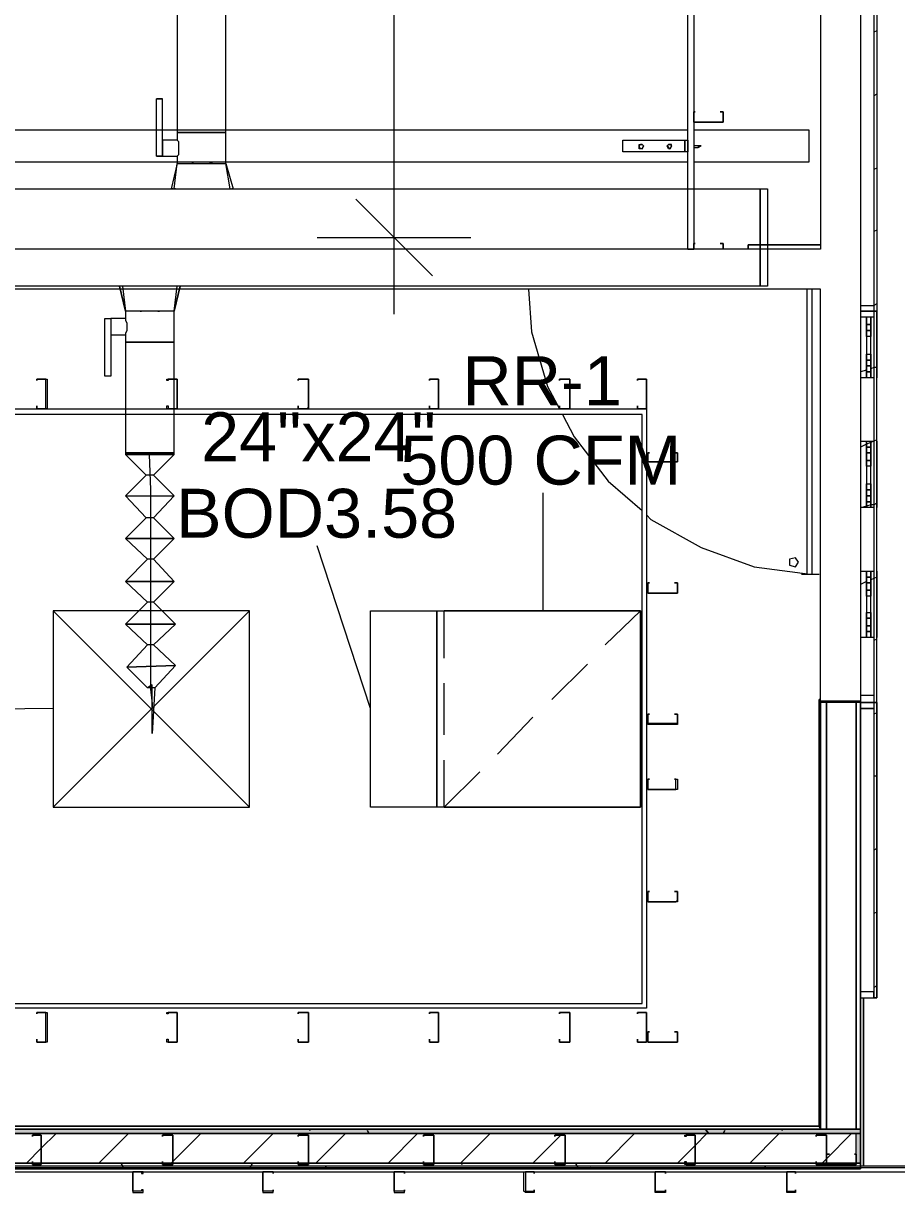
# Model space of a CAD drawing. Header units: metres. Extents: x -2 to 237, y -8 to 52.
# Drawn here: x 30.728 to 33.438, y 34.331 to 37.959 of the extents above; entities that cross this region are included whole.
import ezdxf

# ---------------------------------------------------------------- set-up
doc = ezdxf.new("R2010")
doc.units = ezdxf.units.M
doc.layers.add('HVAC - Ductos', color=5, linetype='Continuous', lineweight=0)
doc.layers.add('PDF2_Text', color=7, linetype='Continuous', lineweight=0)
doc.layers.add('PDF2_Geometry', color=7, linetype='Continuous', lineweight=0, true_color=0xaaaaaa)
doc.layers.add('PDF2_Solid Fills', color=7, linetype='Continuous', lineweight=0, true_color=0xffffff)
doc.styles.add('PDF Helvetica', font='')
doc.styles.get('PDF Helvetica').set_extended_font_data('Helvetica')

msp = doc.modelspace()

# ---------------------------------------------------------------- hatches: boundary and pattern name
at = {"layer": 'PDF2_Solid Fills', "lineweight": 0, "transparency": 33554559}
msp.add_hatch(color=256, dxfattribs=at).paths.add_polyline_path([(33.3124, 34.5139), (33.3124, 34.4222), (33.3261, 34.4222), (33.3261, 34.5276), (29.5325, 34.5276), (29.5325, 34.4222), (29.5463, 34.4222), (29.5463, 34.5139)])

# ---------------------------------------------------------------- linework, layer by layer
at = {"layer": 'HVAC - Ductos', "lineweight": 0}
for points in [[(31.8783, 37.0567), (31.8783, 41.7896)], [(31.2003, 37.4461), (31.1957, 37.4461), (31.2049, 37.524), (31.2094, 37.524), (31.214, 37.524), (31.2277, 37.524), (31.2415, 37.524), (31.2598, 37.524), (31.2827, 37.524), (31.3011, 37.524), (31.3194, 37.524), (31.3377, 37.524), (31.3469, 37.524), (31.3514, 37.524), (31.356, 37.524), (31.356, 37.6202), (31.3469, 37.6202), (31.3377, 37.6202), (31.3194, 37.6202), (31.3011, 37.6202), (31.2827, 37.6202), (31.2598, 37.6202), (31.2415, 37.6202), (31.2277, 37.6202), (31.214, 37.6202), (31.2094, 37.6202), (31.2049, 37.6202), (31.2049, 37.5973), (31.159, 37.5973), (31.159, 37.5928), (31.159, 37.5882), (31.159, 37.5836), (31.159, 37.579), (31.159, 37.5744), (31.159, 37.5652), (31.159, 37.5607), (31.159, 37.5561), (31.159, 37.5515), (31.159, 37.547), (31.159, 37.7256), (31.1407, 37.7256)], [(31.1407, 37.547), (31.1407, 37.7256), (31.159, 37.7256)], [(31.2049, 37.5973), (31.2094, 37.5928), (31.2094, 37.5836), (31.2094, 37.579), (31.2094, 37.5698), (31.2094, 37.5607), (31.2094, 37.5515), (31.2049, 37.547)], [(31.3377, 37.6202), (31.3194, 37.6202), (31.3011, 37.6202), (31.2827, 37.6202), (31.2598, 37.6202), (31.2415, 37.6202), (31.2277, 37.6202)], [(31.159, 37.547), (31.1407, 37.547), (31.159, 37.547), (31.2049, 37.547), (31.2049, 37.524), (31.1865, 37.4461), (31.1911, 37.4461), (31.1865, 37.4461)], [(31.2094, 37.524), (31.2094, 37.524)], [(31.2094, 37.524), (31.2094, 37.524)], [(31.3697, 37.4461), (31.356, 37.524), (31.3789, 37.4461), (31.3743, 37.4461), (31.3789, 37.4461)], [(31.2689, 37.4461), (31.2919, 37.4461)], [(31.3651, 37.4461), (31.3651, 37.4461)], [(31.7592, 37.4141), (31.8783, 37.2949), (31.9975, 37.1758)], [(31.64, 37.2949), (31.8783, 37.2949), (32.1166, 37.2949)], [(31.0445, 37.1437), (31.0353, 37.1437), (31.0307, 37.1437), (31.0262, 37.1437)], [(31.0262, 37.1437), (31.0445, 37.0658), (31.0262, 37.1437)], [(31.0262, 37.1437), (31.0262, 37.1437)], [(31.0353, 37.1437), (31.0445, 37.0658)], [(31.0674, 37.1437), (31.0491, 37.1437)], [(31.214, 37.1437), (31.1957, 37.0658), (31.214, 37.1437), (31.2094, 37.1437), (31.2049, 37.1437), (31.1911, 37.1437), (31.1727, 37.1437), (31.1682, 37.1437), (31.1636, 37.1437), (31.1545, 37.1437), (31.1407, 37.1437), (31.1361, 37.1437), (31.1315, 37.1437), (31.1086, 37.1437), (31.104, 37.1437), (31.0994, 37.1437), (31.0857, 37.1437), (31.0765, 37.1437)], [(31.1957, 37.0658), (31.2049, 37.1437)], [(31.214, 37.1437), (31.214, 37.1437)], [(31.0491, 37.0658), (31.0491, 37.0658)], [(31.0674, 37.0658), (31.0674, 37.0658)], [(31.0902, 37.0658), (31.0948, 37.0658), (31.0902, 37.0658), (31.0857, 37.0658)], [(31.1224, 37.0658), (31.1178, 37.0658)], [(31.1545, 37.0658), (31.1499, 37.0658), (31.1453, 37.0658), (31.1499, 37.0658)], [(31.1727, 37.0658), (31.1727, 37.0658)], [(31.1865, 37.0658), (31.1773, 37.0658)], [(31.0445, 37.043), (31.0445, 37.0384), (31.0491, 37.0292), (31.0491, 37.0246), (31.0491, 37.0154), (31.0491, 37.0063), (31.0445, 36.9971), (31.0445, 36.9926)], [(31.1086, 36.5573), (31.0445, 36.6214), (31.1957, 36.6214), (31.1957, 36.626), (31.1957, 36.9696), (31.1865, 36.9696), (31.1727, 36.9696), (31.159, 36.9696), (31.1407, 36.9696), (31.1178, 36.9696), (31.0994, 36.9696), (31.0811, 36.9696), (31.0674, 36.9696), (31.0536, 36.9696), (31.0445, 36.9696), (31.0445, 36.626), (31.0491, 36.626), (31.0674, 36.626), (31.0902, 36.626), (31.1178, 36.626), (31.1499, 36.626), (31.1727, 36.626), (31.1911, 36.626), (31.1957, 36.626), (31.1911, 36.626), (31.1727, 36.626), (31.1499, 36.626), (31.1178, 36.626), (31.0902, 36.626), (31.0674, 36.626), (31.0491, 36.626), (31.0445, 36.626), (31.0445, 36.6214), (31.1957, 36.6214), (31.1315, 36.5573), (31.1086, 36.5573), (31.0445, 36.4931), (31.1957, 36.4931), (31.1315, 36.5573)], [(31.1178, 36.6214), (31.1224, 36.5115), (31.1224, 36.3924), (31.1224, 36.2732), (31.1224, 36.1587), (31.1224, 36.0533), (31.1224, 35.9662), (31.1224, 35.893), (31.1269, 35.8471), (31.1269, 35.8334)], [(31.1315, 36.4244), (31.1957, 36.3603), (31.0445, 36.3603), (31.1086, 36.4244), (31.0445, 36.4931), (31.1957, 36.4931), (31.1315, 36.4244), (31.1086, 36.4244)], [(32.3411, 36.1358), (32.3411, 36.5023)], [(31.1315, 36.2962), (31.1957, 36.2274), (31.0445, 36.2274), (31.1132, 36.2962), (31.0445, 36.3603), (31.1957, 36.3603), (31.1315, 36.2962), (31.1132, 36.2962)], [(31.8051, 35.8334), (31.64, 36.3374)], [(31.1315, 36.1633), (31.2003, 36.0945), (31.0445, 36.0945), (31.1132, 36.1633), (31.0445, 36.2274), (31.1957, 36.2274), (31.1315, 36.1633), (31.1132, 36.1633)], [(31.4294, 35.5264), (30.8199, 36.1358)], [(30.8199, 35.5264), (31.4294, 36.1358)], [(32.0341, 35.9892), (32.0341, 36.1358)], [(32.0341, 35.5264), (32.6435, 35.5264), (32.6435, 36.1358), (32.0341, 36.1358)], [(32.5335, 36.0304), (32.6435, 36.1358)], [(31.1315, 36.0304), (31.2003, 35.9662), (31.0491, 35.9617), (31.1132, 36.0304), (31.0445, 36.0945), (31.2003, 36.0945), (31.1315, 36.0304), (31.1132, 36.0304)], [(31.1361, 35.8975), (31.1269, 35.7555), (31.1269, 35.9067), (31.1132, 35.8975), (31.0491, 35.9617), (31.2003, 35.9662), (31.1361, 35.8975), (31.1132, 35.8975)], [(32.3686, 35.8609), (32.4785, 35.9708)], [(32.0341, 35.7509), (32.0341, 35.9113)], [(30.8199, 35.8334), (30.4672, 35.8288)], [(32.199, 35.6913), (32.309, 35.8059)], [(32.1441, 35.6364), (32.0341, 35.5264), (32.0341, 35.673)]]:
    msp.add_lwpolyline(points, dxfattribs=at)
for points in [[(31.356, 40.1494), (31.3469, 40.1494), (31.3377, 40.1494), (31.3194, 40.1494), (31.3011, 40.1494), (31.2827, 40.1494), (31.2598, 40.1494), (31.2415, 40.1494), (31.2277, 40.1494), (31.214, 40.1494), (31.2094, 40.1494), (31.2049, 40.1494), (31.2049, 37.6202), (31.2094, 37.6202), (31.214, 37.6202), (31.2277, 37.6202), (31.2415, 37.6202), (31.2598, 37.6202), (31.2827, 37.6202), (31.3011, 37.6202), (31.3194, 37.6202), (31.3377, 37.6202), (31.3469, 37.6202), (31.356, 37.6202)], [(31.2553, 37.524), (31.2507, 37.524)], [(31.3148, 37.524), (31.3102, 37.524), (31.3056, 37.524), (31.3102, 37.524)], [(33.0146, 37.1437), (29.3905, 37.1437), (29.3905, 37.4461), (33.0146, 37.4461)], [(33.0146, 37.1437), (33.0146, 37.4461), (33.0375, 37.4461), (33.0375, 37.1437)], [(31.0445, 36.9926), (31.0445, 36.9696), (31.0536, 36.9696), (31.0674, 36.9696), (31.0811, 36.9696), (31.0994, 36.9696), (31.1178, 36.9696), (31.1407, 36.9696), (31.159, 36.9696), (31.1727, 36.9696), (31.1865, 36.9696), (31.1957, 36.9696), (31.1957, 37.0658), (31.1911, 37.0658), (31.1865, 37.0658), (31.1727, 37.0658), (31.159, 37.0658), (31.1407, 37.0658), (31.1178, 37.0658), (31.0994, 37.0658), (31.0811, 37.0658), (31.0674, 37.0658), (31.0536, 37.0658), (31.0491, 37.0658), (31.0445, 37.0658), (31.0445, 37.043), (30.9986, 37.043), (30.9986, 37.0384), (30.9986, 37.0292), (30.9986, 37.0246), (30.9986, 37.02), (30.9986, 37.0109), (30.9986, 37.0063), (30.9986, 37.0017), (30.9986, 36.9971), (30.9986, 36.9926)], [(30.9986, 36.8643), (30.9803, 36.8643), (30.9803, 37.043), (30.9986, 37.043)], [(31.1957, 36.626), (31.1865, 36.626), (31.1727, 36.626), (31.159, 36.626), (31.1407, 36.626), (31.1178, 36.626), (31.0994, 36.626), (31.0811, 36.626), (31.0674, 36.626), (31.0536, 36.626), (31.0445, 36.626), (31.0536, 36.626), (31.0674, 36.626), (31.0811, 36.626), (31.0994, 36.626), (31.1178, 36.626), (31.1407, 36.626), (31.159, 36.626), (31.1727, 36.626), (31.1865, 36.626)], [(31.0445, 36.6214), (31.0491, 36.6214), (31.0674, 36.6214), (31.0902, 36.6214), (31.1178, 36.6214), (31.1499, 36.6214), (31.1727, 36.6214), (31.1911, 36.6214), (31.1957, 36.6214), (31.1911, 36.6214), (31.1727, 36.6214), (31.1499, 36.6214), (31.1178, 36.6214), (31.0902, 36.6214), (31.0674, 36.6214), (31.0491, 36.6214)], [(31.4294, 36.1358), (30.8199, 36.1358), (30.8199, 35.5264), (31.4294, 35.5264)], [(32.0112, 35.5264), (31.8051, 35.5264), (31.8051, 36.1358), (32.0112, 36.1358)], [(32.6435, 36.1358), (32.6435, 35.5264), (32.0112, 35.5264), (32.0112, 36.1358)]]:
    msp.add_lwpolyline(points, close=True, dxfattribs=at)
at = {"layer": 'PDF2_Geometry', "lineweight": 0}
for points in [[(33.3674, 43.3932), (33.3765, 43.3932), (33.3765, 42.1745), (33.3765, 40.8962), (33.3674, 40.8962), (33.3674, 39.6179), (33.3765, 39.6179), (33.3765, 38.3441), (33.3674, 38.3441), (33.3674, 37.0658), (33.3765, 37.0658)], [(33.3262, 42.1745), (33.3262, 35.8517), (33.2024, 35.8517), (33.2024, 37.1346), (29.6562, 37.1346), (29.6562, 35.8517), (29.5325, 35.8517), (29.5325, 42.1745)], [(33.2024, 42.1745), (33.2024, 37.2583), (29.6562, 37.2583), (29.6562, 42.1745)], [(32.7901, 37.2583), (32.7901, 42.1745)], [(32.8084, 42.1745), (32.8084, 37.2583)], [(33.3262, 39.5996), (33.3674, 39.5996), (33.3674, 39.6179), (33.3674, 38.3441), (33.3765, 38.3441), (33.3765, 37.0658), (33.3674, 37.0658), (33.3674, 37.0475), (33.3262, 37.0475)], [(33.3765, 37.9364), (33.3674, 37.9318)], [(33.3765, 37.7393), (33.3674, 37.7348)], [(32.813, 37.6844), (32.8084, 37.6844)], [(32.8084, 37.6844), (32.813, 37.6844)], [(32.813, 37.6844), (32.813, 37.6844)], [(32.813, 37.6844), (32.813, 37.6844)], [(32.8909, 37.6844), (32.8909, 37.6844)], [(32.8909, 37.6844), (32.8909, 37.6844)], [(32.9001, 37.6523), (32.9001, 37.6523)], [(32.9001, 37.6523), (32.9001, 37.6523)], [(32.9001, 37.6523), (32.9001, 37.6523)], [(32.9001, 37.6523), (32.9001, 37.6523)], [(30.0961, 37.6294), (32.7901, 37.6294)], [(32.8084, 37.6294), (33.1658, 37.6294), (33.1658, 37.5286), (32.8084, 37.5286)], [(32.7809, 37.5836), (32.7809, 37.5836)], [(32.7809, 37.5698), (32.7809, 37.5744)], [(32.8084, 37.5744), (32.8222, 37.5744), (32.8313, 37.579), (32.8222, 37.579), (32.8084, 37.579)], [(32.8222, 37.579), (32.8222, 37.5744)], [(32.7901, 37.5286), (30.0961, 37.5286)], [(33.3765, 37.5103), (33.3674, 37.5057)], [(33.3765, 37.3179), (33.3674, 37.3133)], [(32.8084, 37.2583), (32.8084, 37.2766)], [(32.8084, 37.2766), (32.8084, 37.2583)], [(32.813, 37.2766), (32.813, 37.2766)], [(32.813, 37.2766), (32.813, 37.2766)], [(32.8909, 37.2766), (32.8909, 37.2766)], [(32.8909, 37.2766), (32.8909, 37.2766)], [(32.7901, 37.2583), (32.8084, 37.2583)], [(32.2953, 37.1346), (32.3045, 37.0017), (32.3549, 36.8322), (32.3915, 36.7635)], [(33.1612, 36.2503), (33.1612, 37.1346)], [(33.175, 37.1346), (33.175, 36.2503)], [(33.3765, 37.0888), (33.3674, 37.0842), (33.3674, 37.0658), (33.3262, 37.0658), (33.3674, 37.0658), (33.3674, 35.8517), (33.3674, 34.9354), (33.3765, 34.9354), (33.3765, 35.8517), (33.3765, 34.9354), (33.3674, 34.9354)], [(33.3262, 37.0842), (33.3674, 37.0842)], [(33.3765, 35.8517), (33.3674, 35.8517), (33.3262, 35.8517), (33.3674, 35.8517), (33.3765, 35.8517), (33.3765, 37.0658), (33.3765, 36.8597)], [(33.3674, 36.8597), (33.3582, 36.8597), (33.3582, 37.0475), (33.3582, 37.0246), (33.3445, 37.0246), (33.3445, 37.0475), (33.3445, 36.8597), (33.3262, 36.8597)], [(33.3445, 36.8826), (33.3262, 36.878)], [(33.3765, 36.8918), (33.3674, 36.8918), (33.3582, 36.8872)], [(30.7696, 36.8506), (30.7696, 36.8506)], [(30.7971, 36.8551), (30.7971, 36.8551)], [(31.2049, 36.8551), (31.2049, 36.8551)], [(31.2049, 36.8551), (31.2049, 36.8551)], [(31.5805, 36.8506), (31.5805, 36.8506)], [(31.9883, 36.8506), (31.9883, 36.8506)], [(32.0158, 36.8551), (32.0158, 36.8551)], [(32.0158, 36.8551), (32.0158, 36.8551)], [(32.3915, 36.8506), (32.3915, 36.8506)], [(32.4236, 36.8551), (32.4236, 36.8551)], [(32.4236, 36.8551), (32.4236, 36.8551)], [(32.6343, 36.8506), (32.6343, 36.8506)], [(32.6618, 36.8551), (32.6618, 36.8551)], [(32.6618, 36.8551), (32.6618, 36.8551)], [(30.7696, 36.7726), (30.7696, 36.7726)], [(31.5805, 36.7726), (31.5805, 36.7726)], [(31.9883, 36.7726), (31.9883, 36.7726)], [(32.3915, 36.7726), (32.3915, 36.7726)], [(32.6343, 36.7726), (32.6343, 36.7726)], [(32.4007, 36.7451), (32.4373, 36.6764), (32.5427, 36.539), (32.648, 36.4473)], [(33.3765, 36.6673), (33.3674, 36.6627), (33.3582, 36.6581), (33.3445, 36.6535), (33.3262, 36.6443)], [(33.3262, 36.6627), (33.3445, 36.6627), (33.3445, 36.4565), (33.3262, 36.4565)], [(33.3674, 36.4565), (33.3582, 36.4565), (33.3582, 36.6627), (33.3674, 36.6627)], [(33.3765, 36.6627), (33.3765, 36.4565)], [(32.671, 36.626), (32.671, 36.626)], [(32.7488, 36.626), (32.7488, 36.626)], [(32.6664, 36.5985), (32.6664, 36.5985)], [(32.6664, 36.5985), (32.6664, 36.5985)], [(33.3765, 36.4702), (33.3674, 36.4656), (33.3582, 36.4656), (33.3445, 36.4611), (33.3307, 36.4565)], [(32.6618, 36.4336), (32.6756, 36.4198), (32.8313, 36.3328), (32.9963, 36.2732), (33.1704, 36.2503)], [(33.3262, 36.2595), (33.3445, 36.2595), (33.3445, 36.0533), (33.3262, 36.0533)], [(33.3674, 36.0533), (33.3582, 36.0533), (33.3582, 36.2595), (33.3674, 36.2595)], [(33.3765, 36.2595), (33.3765, 36.0533)], [(32.671, 36.2228), (32.671, 36.2228)], [(32.7488, 36.2228), (32.7488, 36.2228)], [(33.1429, 36.2503), (33.1978, 36.2503)], [(33.3445, 36.2274), (33.3262, 36.2182)], [(33.3765, 36.2411), (33.3674, 36.2366), (33.3582, 36.232)], [(32.6664, 36.1907), (32.6664, 36.1907)], [(32.6664, 36.1907), (32.6664, 36.1907)], [(33.3765, 36.0487), (33.3674, 36.0441)], [(33.3124, 34.5276), (33.3124, 35.8563), (33.3262, 35.8563), (33.3262, 34.5276), (33.2024, 34.5276), (33.1978, 34.5368), (29.6608, 34.5368), (29.6562, 34.5276), (29.6562, 35.8517), (29.5325, 35.8517), (29.5325, 34.5276), (29.6562, 34.5276)], [(29.5463, 34.5276), (29.5463, 35.8517), (29.6379, 35.8517), (29.6379, 34.5276), (29.6379, 35.8517), (29.6562, 35.8517), (29.6562, 34.5276), (29.6608, 34.5368), (29.6608, 35.8609), (29.6562, 35.8609), (29.6608, 35.8609), (29.6608, 34.5368), (33.1978, 34.5368), (33.2024, 34.5276), (33.2024, 35.8563), (33.2208, 35.8563), (33.2208, 34.5276), (33.2208, 35.8563), (33.3124, 35.8563), (33.3124, 34.5276)], [(33.3262, 34.4131), (33.3262, 35.8563), (33.2024, 35.8563), (33.2024, 34.5276)], [(33.2024, 35.8563), (33.2024, 35.8563)], [(33.2024, 34.5276), (33.2024, 35.8563), (33.2024, 34.5276)], [(33.3262, 35.8746), (33.3674, 35.8746), (33.3674, 35.8517), (33.3674, 35.8334), (33.3674, 34.9537)], [(33.3765, 35.8196), (33.3674, 35.815)], [(32.6664, 35.7876), (32.6664, 35.7876)], [(32.671, 35.815), (32.671, 35.815)], [(32.7488, 35.815), (32.7488, 35.815)], [(32.671, 35.6135), (32.671, 35.6135)], [(32.7488, 35.6135), (32.7488, 35.6135)], [(33.3765, 35.6226), (33.3674, 35.6226)], [(33.3765, 35.3981), (33.3674, 35.3935)], [(32.671, 35.2652), (32.671, 35.2652)], [(32.7488, 35.2652), (32.7488, 35.2652)], [(33.3765, 35.2011), (33.3674, 35.1966)], [(33.3765, 34.972), (33.3674, 34.9675)], [(30.7696, 34.885), (30.7696, 34.885)], [(30.7971, 34.8895), (30.7971, 34.8895)], [(31.2049, 34.8895), (31.2049, 34.8895)], [(31.2049, 34.8895), (31.2049, 34.8895)], [(31.5805, 34.885), (31.5805, 34.885)], [(31.9883, 34.885), (31.9883, 34.885)], [(32.0158, 34.8895), (32.0158, 34.8895)], [(32.0158, 34.8895), (32.0158, 34.8895)], [(32.3915, 34.885), (32.3915, 34.885)], [(32.4236, 34.8895), (32.4236, 34.8895)], [(32.4236, 34.8895), (32.4236, 34.8895)], [(32.6343, 34.885), (32.6343, 34.885)], [(32.6618, 34.8895), (32.6618, 34.8895)], [(32.6618, 34.8895), (32.6618, 34.8895)], [(30.7696, 34.8071), (30.7696, 34.8071)], [(31.5805, 34.8071), (31.5805, 34.8071)], [(31.9883, 34.8071), (31.9883, 34.8071)], [(32.3915, 34.8071), (32.3915, 34.8071)], [(32.6343, 34.8071), (32.6343, 34.8071)], [(32.671, 34.83), (32.671, 34.83)], [(32.7488, 34.83), (32.7488, 34.83)], [(30.7971, 34.7979), (30.7971, 34.7979)], [(31.2049, 34.7979), (31.2049, 34.7979)], [(31.2049, 34.7979), (31.2049, 34.7979)], [(32.0158, 34.7979), (32.0158, 34.7979)], [(32.0158, 34.7979), (32.0158, 34.7979)], [(32.4236, 34.7979), (32.4236, 34.7979)], [(32.4236, 34.7979), (32.4236, 34.7979)], [(32.6618, 34.7979), (32.6618, 34.7979)], [(32.6618, 34.7979), (32.6618, 34.7979)], [(29.5325, 34.4222), (29.5325, 34.5139), (29.5325, 34.5276), (33.3262, 34.5276), (33.3262, 34.5139), (33.3262, 34.4039), (29.5325, 34.4039), (29.5325, 34.5139)], [(33.3262, 34.5276), (29.5325, 34.5276), (33.3262, 34.5276)], [(33.207, 34.5139), (33.207, 34.5139)], [(33.207, 34.5139), (33.207, 34.5139)], [(33.3262, 34.4222), (33.3262, 34.5139)], [(30.7558, 34.5047), (30.7558, 34.5047)], [(30.7833, 34.5093), (30.7833, 34.5093)], [(30.7833, 34.5093), (30.7833, 34.5093)], [(31.159, 34.5047), (31.159, 34.5047)], [(31.1911, 34.5093), (31.1911, 34.5093)], [(31.1911, 34.5093), (31.1911, 34.5093)], [(31.5805, 34.5047), (31.5805, 34.5047)], [(31.97, 34.5047), (31.97, 34.5047)], [(32.002, 34.5093), (32.002, 34.5093)], [(32.002, 34.5093), (32.002, 34.5093)], [(32.3777, 34.5047), (32.3777, 34.5047)], [(32.813, 34.5093), (32.813, 34.5093)], [(32.813, 34.5093), (32.813, 34.5093)], [(33.1887, 34.5047), (33.1887, 34.5047)], [(33.23, 34.4497), (33.23, 34.4497)], [(33.3078, 34.4497), (33.3078, 34.4497)], [(35.1543, 34.3947), (35.2871, 34.3947), (35.2871, 34.4131), (29.3767, 34.4131), (29.3767, 34.3947), (29.4454, 34.3947)], [(29.3767, 34.4085), (35.2871, 34.4085)], [(29.5325, 34.4039), (33.3262, 34.4039), (29.5325, 34.4039)], [(30.7558, 34.4268), (30.7558, 34.4268)], [(30.7833, 34.4177), (30.7833, 34.4177)], [(30.7833, 34.4177), (30.7833, 34.4177)], [(31.159, 34.4268), (31.159, 34.4268)], [(31.1911, 34.4177), (31.1911, 34.4177)], [(31.1911, 34.4177), (31.1911, 34.4177)], [(31.5805, 34.4268), (31.5805, 34.4268)], [(31.97, 34.4268), (31.97, 34.4268)], [(32.002, 34.4177), (32.002, 34.4177)], [(32.002, 34.4177), (32.002, 34.4177)], [(32.3777, 34.4268), (32.3777, 34.4268)], [(32.813, 34.4177), (32.813, 34.4177)], [(32.813, 34.4177), (32.813, 34.4177)], [(33.1887, 34.4268), (33.1887, 34.4268)], [(33.3124, 34.4177), (33.3124, 34.4177)], [(33.3124, 34.4177), (33.3124, 34.4177)], [(33.3262, 34.4039), (33.3262, 34.4039)], [(30.6917, 34.3947), (31.0674, 34.3947)], [(31.0948, 34.3947), (31.4752, 34.3947)], [(31.5026, 34.3947), (31.8783, 34.3947)], [(31.9104, 34.3947), (33.5049, 34.3947)], [(32.2861, 34.3947), (32.2861, 34.3947)], [(32.3136, 34.3947), (32.3136, 34.3901), (32.3136, 34.3947), (32.2861, 34.3947)], [(32.3136, 34.3901), (32.3136, 34.3901)], [(32.6893, 34.3947), (32.6893, 34.3947)], [(32.6893, 34.3947), (32.6893, 34.3947)], [(32.7214, 34.3947), (32.7214, 34.3901), (32.7214, 34.3947), (32.6893, 34.3947)], [(32.7214, 34.3901), (32.7214, 34.3901)], [(33.0971, 34.3947), (33.0971, 34.3947)], [(33.0971, 34.3947), (33.0971, 34.3947)], [(33.1246, 34.3947), (33.1246, 34.3901), (33.1246, 34.3947), (33.0971, 34.3947)], [(33.1246, 34.3901), (33.1246, 34.3901)], [(32.2861, 34.3352), (32.2861, 34.3352)], [(32.3136, 34.3397), (32.3136, 34.3397)], [(32.6893, 34.3352), (32.6893, 34.3352)], [(32.7214, 34.3397), (32.7214, 34.3397)], [(33.0971, 34.3352), (33.0971, 34.3352)], [(33.1246, 34.3397), (33.1246, 34.3397)]]:
    msp.add_lwpolyline(points, dxfattribs=at)
for points in [[(32.8084, 37.6523), (32.813, 37.6523), (32.9001, 37.6523), (32.9001, 37.6844), (32.8909, 37.6844), (32.9001, 37.6844), (32.9001, 37.6523), (32.813, 37.6523), (32.8084, 37.6523), (32.8084, 37.6844)], [(32.813, 37.6844), (32.8084, 37.6844)], [(32.8084, 37.6844), (32.8084, 37.6523), (32.813, 37.6523), (32.9001, 37.6523), (32.9001, 37.6844), (32.8909, 37.6844), (32.9001, 37.6844), (32.9001, 37.6523), (32.813, 37.6523), (32.8084, 37.6523), (32.8084, 37.6844), (32.813, 37.6844)], [(32.8084, 37.6523), (32.813, 37.6523), (32.9001, 37.6523), (32.9001, 37.6844), (32.8909, 37.6844), (32.9001, 37.6844), (32.9001, 37.6523), (32.813, 37.6523), (32.8084, 37.6523), (32.8084, 37.6844)], [(32.7901, 37.5973), (32.7901, 37.5607), (32.7809, 37.5607), (32.5885, 37.5607), (32.5885, 37.5973), (32.7809, 37.5973)], [(32.7809, 37.5973), (32.7809, 37.5607)], [(32.6526, 37.579), (32.648, 37.5836), (32.6435, 37.5836), (32.6389, 37.579), (32.6389, 37.5744), (32.648, 37.5698)], [(32.6389, 37.579), (32.6389, 37.5836), (32.648, 37.5836), (32.6526, 37.579), (32.648, 37.5698), (32.6389, 37.5698)], [(32.7397, 37.579), (32.7397, 37.5836), (32.7305, 37.5836), (32.726, 37.579), (32.7305, 37.5744), (32.7351, 37.5698)], [(32.726, 37.579), (32.7305, 37.5836), (32.7351, 37.5836), (32.7397, 37.579), (32.7351, 37.5698), (32.7305, 37.5698)], [(32.7809, 37.579), (32.7809, 37.5836), (32.7809, 37.579), (32.7809, 37.5698), (32.7809, 37.579), (32.7809, 37.5836), (32.7809, 37.579), (32.7809, 37.5698)], [(32.8084, 37.2583), (32.8084, 37.2766)], [(32.813, 37.2766), (32.8084, 37.2766)], [(32.8084, 37.2766), (32.8084, 37.2583), (32.8084, 37.2766), (32.813, 37.2766)], [(32.813, 37.2766), (32.8084, 37.2766)], [(32.9001, 37.2766), (32.8909, 37.2766), (32.9001, 37.2766), (32.9001, 37.2583)], [(32.9001, 37.2583), (32.9001, 37.2766), (32.8909, 37.2766), (32.9001, 37.2766)], [(32.9001, 37.2766), (32.8909, 37.2766), (32.9001, 37.2766), (32.9001, 37.2583)], [(32.9779, 37.2583), (32.9779, 37.272), (33.2024, 37.272), (32.9779, 37.272)], [(33.3582, 37.0246), (33.3582, 37.0063), (33.3445, 37.0063), (33.3445, 37.0246)], [(33.3445, 37.0063), (33.3582, 37.0063), (33.3582, 36.988), (33.3445, 36.988)], [(33.3445, 36.933), (33.3582, 36.933), (33.3582, 36.9146), (33.3445, 36.9146)], [(33.3445, 36.9146), (33.3582, 36.9146), (33.3582, 36.8963), (33.3445, 36.8963)], [(33.3445, 36.8963), (33.3582, 36.8963), (33.3582, 36.878), (33.3445, 36.878)], [(33.3582, 36.878), (33.3582, 36.8597), (33.3445, 36.8597), (33.3445, 36.878)], [(30.7971, 36.7635), (30.7971, 36.7681), (30.7971, 36.8551), (30.7696, 36.8551), (30.7696, 36.8506), (30.7696, 36.8551), (30.7971, 36.8551), (30.8016, 36.8551), (30.8016, 36.7681), (30.8016, 36.7635), (30.7971, 36.7635), (30.7696, 36.7635)], [(31.1727, 36.7726), (31.1773, 36.7726), (31.1773, 36.7635), (31.2049, 36.7635), (31.2049, 36.7681), (31.2049, 36.8551), (31.1773, 36.8551), (31.1773, 36.8506), (31.1727, 36.8506), (31.1727, 36.8551), (31.2049, 36.8551), (31.2049, 36.7681), (31.2049, 36.7635), (31.1727, 36.7635)], [(31.608, 36.7635), (31.6126, 36.7681), (31.6126, 36.8551), (31.608, 36.8551), (31.5805, 36.8551), (31.5805, 36.8506), (31.5805, 36.8551), (31.608, 36.8551), (31.6126, 36.8551), (31.6126, 36.7681), (31.6126, 36.7635), (31.608, 36.7635), (31.5805, 36.7635)], [(32.0158, 36.7635), (32.0158, 36.7681), (32.0158, 36.8551), (31.9883, 36.8551), (31.9883, 36.8506), (31.9883, 36.8551), (32.0158, 36.8551), (32.0158, 36.7681), (32.0158, 36.7635), (31.9883, 36.7635)], [(32.4236, 36.7635), (32.4236, 36.7681), (32.4236, 36.8551), (32.3915, 36.8551), (32.3915, 36.8506), (32.3915, 36.8551), (32.4236, 36.8551), (32.4236, 36.7681), (32.4236, 36.7635), (32.3915, 36.7635)], [(32.6618, 36.7635), (32.6618, 36.7681), (32.6618, 36.8551), (32.6343, 36.8551), (32.6343, 36.8506), (32.6343, 36.8551), (32.6618, 36.8551), (32.6618, 36.7681), (32.6618, 36.7635), (32.6343, 36.7635)], [(32.6618, 36.7635), (32.6618, 36.7451), (32.6618, 34.9171), (32.6618, 34.9033), (30.1923, 34.9033), (30.1923, 34.9171), (30.1923, 36.7451), (30.1923, 36.7635)], [(30.7696, 36.7726), (30.7696, 36.7635)], [(31.5805, 36.7726), (31.5805, 36.7635)], [(31.9883, 36.7726), (31.9883, 36.7635)], [(32.3915, 36.7726), (32.3915, 36.7635)], [(32.6343, 36.7726), (32.6343, 36.7635)], [(32.648, 36.7451), (30.2106, 36.7451), (30.2106, 34.9171), (32.648, 34.9171)], [(33.3445, 36.6443), (33.3445, 36.6627), (33.3582, 36.6627), (33.3582, 36.6443)], [(32.758, 36.5985), (32.7534, 36.5985), (32.6664, 36.5985), (32.6664, 36.626), (32.671, 36.626), (32.6664, 36.626), (32.6664, 36.5985), (32.7534, 36.5985), (32.758, 36.5985), (32.758, 36.626)], [(32.7488, 36.626), (32.758, 36.626)], [(33.3582, 36.6443), (33.3582, 36.626), (33.3445, 36.626), (33.3445, 36.6443)], [(33.3582, 36.626), (33.3582, 36.6031), (33.3445, 36.6031), (33.3445, 36.626)], [(33.3445, 36.6031), (33.3582, 36.6031), (33.3582, 36.5848), (33.3445, 36.5848)], [(33.3445, 36.5298), (33.3582, 36.5298), (33.3582, 36.5115), (33.3445, 36.5115)], [(33.3445, 36.5115), (33.3582, 36.5115), (33.3582, 36.4931), (33.3445, 36.4931)], [(33.3445, 36.4931), (33.3582, 36.4931), (33.3582, 36.4748), (33.3445, 36.4748)], [(33.3582, 36.4748), (33.3582, 36.4565), (33.3445, 36.4565), (33.3445, 36.4748)], [(33.1337, 36.287), (33.1246, 36.3008), (33.1062, 36.2962), (33.1062, 36.2778), (33.1246, 36.2732)], [(33.3445, 36.2411), (33.3445, 36.2595), (33.3582, 36.2595), (33.3582, 36.2411)], [(32.758, 36.1907), (32.7534, 36.1907), (32.6664, 36.1907), (32.6664, 36.2228), (32.671, 36.2228), (32.6664, 36.2228), (32.6664, 36.1907), (32.7534, 36.1907), (32.758, 36.1907), (32.758, 36.2228)], [(32.7488, 36.2228), (32.758, 36.2228)], [(33.3582, 36.2411), (33.3582, 36.2228), (33.3445, 36.2228), (33.3445, 36.2411)], [(33.3582, 36.2228), (33.3582, 36.1999), (33.3445, 36.1999), (33.3445, 36.2228)], [(33.3445, 36.1999), (33.3582, 36.1999), (33.3582, 36.1816), (33.3445, 36.1816)], [(33.3445, 36.1312), (33.3582, 36.1312), (33.3582, 36.1129), (33.3445, 36.1129)], [(33.3445, 36.1129), (33.3582, 36.1129), (33.3582, 36.0899), (33.3445, 36.0899)], [(33.3445, 36.0899), (33.3582, 36.0899), (33.3582, 36.0716), (33.3445, 36.0716)], [(33.3582, 36.0716), (33.3582, 36.0533), (33.3445, 36.0533), (33.3445, 36.0716)], [(33.1978, 35.8609), (33.2024, 35.8609), (33.1978, 35.8609), (33.1978, 34.5368)], [(33.2024, 35.8563), (33.2024, 34.5276)], [(33.3262, 34.5276), (33.3262, 35.8563)], [(33.3262, 35.8334), (33.3674, 35.8334)], [(32.758, 35.7876), (32.758, 35.783), (32.7534, 35.783), (32.6664, 35.783), (32.6664, 35.7876), (32.6664, 35.815), (32.671, 35.815), (32.6664, 35.815), (32.6664, 35.7876), (32.7534, 35.7876), (32.758, 35.7876), (32.758, 35.815)], [(32.7488, 35.815), (32.758, 35.815)], [(32.758, 35.586), (32.758, 35.5814), (32.7534, 35.5814), (32.6664, 35.5814), (32.6664, 35.586), (32.6664, 35.6135), (32.671, 35.6135), (32.6664, 35.6135), (32.6664, 35.586), (32.6664, 35.5814), (32.7534, 35.5814), (32.7534, 35.586), (32.7534, 35.6135), (32.7488, 35.6135), (32.758, 35.6135)], [(32.758, 35.2378), (32.758, 35.2332), (32.7534, 35.2332), (32.6664, 35.2332), (32.6664, 35.2378), (32.6664, 35.2652), (32.671, 35.2652), (32.6664, 35.2652), (32.6664, 35.2378), (32.6664, 35.2332), (32.7534, 35.2332), (32.758, 35.2378), (32.758, 35.2652)], [(32.7488, 35.2652), (32.758, 35.2652)], [(33.3262, 34.9354), (33.3262, 34.4131), (33.3262, 34.9354), (33.3674, 34.9354), (33.3674, 34.9537), (33.3262, 34.9537)], [(33.3353, 34.4131), (33.3353, 34.9354)], [(30.7696, 34.885), (30.7696, 34.8895)], [(30.7971, 34.8895), (30.8016, 34.8895), (30.8016, 34.7979), (30.7971, 34.7979), (30.7696, 34.7979), (30.7696, 34.8071), (30.7696, 34.7979), (30.7971, 34.7979), (30.7971, 34.8895), (30.7696, 34.8895)], [(31.2049, 34.8895), (31.2049, 34.7979), (31.1727, 34.7979), (31.1727, 34.8071), (31.1773, 34.8071), (31.1773, 34.7979), (31.2049, 34.7979), (31.2049, 34.8895), (31.1773, 34.8895), (31.1773, 34.885), (31.1727, 34.885), (31.1727, 34.8895)], [(31.5805, 34.885), (31.5805, 34.8895)], [(31.608, 34.8895), (31.6126, 34.8895), (31.6126, 34.7979), (31.608, 34.7979), (31.5805, 34.7979), (31.5805, 34.8071), (31.5805, 34.7979), (31.608, 34.7979), (31.6126, 34.7979), (31.6126, 34.8895), (31.608, 34.8895), (31.5805, 34.8895)], [(31.9883, 34.885), (31.9883, 34.8895)], [(32.0158, 34.8895), (32.0158, 34.7979), (31.9883, 34.7979), (31.9883, 34.8071), (31.9883, 34.7979), (32.0158, 34.7979), (32.0158, 34.8895), (31.9883, 34.8895)], [(32.3915, 34.885), (32.3915, 34.8895)], [(32.4236, 34.8895), (32.4236, 34.7979), (32.3915, 34.7979), (32.3915, 34.8071), (32.3915, 34.7979), (32.4236, 34.7979), (32.4236, 34.8895), (32.3915, 34.8895)], [(32.6343, 34.885), (32.6343, 34.8895)], [(32.6618, 34.8895), (32.6618, 34.7979), (32.6343, 34.7979), (32.6343, 34.8071), (32.6343, 34.7979), (32.6618, 34.7979), (32.6618, 34.8895), (32.6343, 34.8895)], [(32.758, 34.8025), (32.758, 34.7979), (32.7534, 34.7979), (32.6664, 34.7979), (32.6664, 34.8025), (32.6664, 34.83), (32.671, 34.83), (32.6664, 34.83), (32.6664, 34.8025), (32.6664, 34.7979), (32.7534, 34.7979), (32.758, 34.7979), (32.758, 34.8025), (32.758, 34.83)], [(32.7488, 34.83), (32.758, 34.83)], [(29.5325, 34.4039), (33.3262, 34.4039), (33.3262, 34.5276), (29.5325, 34.5276)], [(33.3262, 34.5139), (33.3262, 34.5276), (29.5325, 34.5276), (29.5325, 34.5139)], [(33.3262, 34.4222), (33.3262, 34.5139), (29.5325, 34.5139), (29.5325, 34.4222), (29.5463, 34.4222), (29.6379, 34.4222), (29.9724, 34.4222), (30.3802, 34.4222), (30.7833, 34.4222), (31.1911, 34.4222), (31.6126, 34.4222), (32.002, 34.4222), (32.4098, 34.4222), (32.813, 34.4222), (33.2208, 34.4222), (33.3124, 34.4222)], [(29.5463, 34.4222), (29.6379, 34.4222), (29.9724, 34.4222), (30.3802, 34.4222), (30.7833, 34.4222), (31.1911, 34.4222), (31.6126, 34.4222), (32.002, 34.4222), (32.4098, 34.4222), (32.813, 34.4222), (33.2208, 34.4222), (33.3124, 34.4222), (33.3124, 34.5139), (29.5463, 34.5139)], [(29.7524, 34.5276), (33.01, 34.5276)], [(31.6172, 34.523), (31.6172, 34.5276)], [(31.7959, 34.523), (31.8005, 34.5139)], [(32.8451, 34.5276), (32.8543, 34.5139)], [(32.9001, 34.5139), (32.9047, 34.523)], [(33.0833, 34.5276), (33.0833, 34.523)], [(30.7558, 34.5047), (30.7558, 34.5093)], [(30.7833, 34.5093), (30.7833, 34.4177), (30.7558, 34.4177), (30.7558, 34.4268), (30.7558, 34.4177), (30.7833, 34.4177), (30.7833, 34.5093), (30.7558, 34.5093)], [(31.159, 34.5047), (31.159, 34.5093)], [(31.1911, 34.5093), (31.1911, 34.4177), (31.159, 34.4177), (31.159, 34.4268), (31.159, 34.4177), (31.1911, 34.4177), (31.1911, 34.5093), (31.159, 34.5093)], [(31.5805, 34.5047), (31.5805, 34.5093)], [(31.608, 34.5093), (31.6126, 34.5093), (31.6126, 34.4177), (31.608, 34.4177), (31.5805, 34.4177), (31.5805, 34.4268), (31.5805, 34.4177), (31.608, 34.4177), (31.6126, 34.4177), (31.6126, 34.5093), (31.608, 34.5093), (31.5805, 34.5093)], [(31.97, 34.5047), (31.97, 34.5093)], [(32.002, 34.5093), (32.002, 34.4177), (31.97, 34.4177), (31.97, 34.4268), (31.97, 34.4177), (32.002, 34.4177), (32.002, 34.5093), (31.97, 34.5093)], [(32.3777, 34.5047), (32.3777, 34.5093)], [(32.4052, 34.5093), (32.4098, 34.5093), (32.4098, 34.4177), (32.4052, 34.4177), (32.3777, 34.4177), (32.3777, 34.4268), (32.3777, 34.4177), (32.4052, 34.4177), (32.4098, 34.4177), (32.4098, 34.5093), (32.4052, 34.5093), (32.3777, 34.5093)], [(32.813, 34.5093), (32.813, 34.4177), (32.7809, 34.4177), (32.7809, 34.4268), (32.7855, 34.4268), (32.7855, 34.4177), (32.813, 34.4177), (32.813, 34.5093), (32.7855, 34.5093), (32.7855, 34.5047), (32.7809, 34.5047), (32.7809, 34.5093)], [(33.1887, 34.5047), (33.1887, 34.5093)], [(33.2162, 34.5093), (33.2208, 34.5093), (33.2208, 34.4177), (33.2162, 34.4177), (33.1887, 34.4177), (33.1887, 34.4268), (33.1887, 34.4177), (33.2162, 34.4177), (33.2208, 34.4177), (33.2208, 34.5093), (33.2162, 34.5093), (33.1887, 34.5093)], [(33.3124, 34.4177), (33.2254, 34.4177), (33.2208, 34.4177), (33.2208, 34.4497), (33.23, 34.4497), (33.2208, 34.4497), (33.2208, 34.4177), (33.2254, 34.4177), (33.3124, 34.4177), (33.3124, 34.4497)], [(33.3078, 34.4497), (33.3124, 34.4497)], [(33.3262, 34.4039), (33.3262, 34.4222), (33.3124, 34.4222), (33.2208, 34.4222), (32.813, 34.4222), (32.4098, 34.4222), (32.002, 34.4222), (31.6126, 34.4222), (31.1911, 34.4222), (30.7833, 34.4222), (30.3802, 34.4222), (29.9724, 34.4222), (29.6379, 34.4222), (29.5463, 34.4222), (29.5325, 34.4222), (29.5325, 34.4039)], [(31.0307, 34.4222), (31.0399, 34.4039)], [(31.4294, 34.4039), (31.4385, 34.4222)], [(31.663, 34.4039), (31.6676, 34.4131)], [(32.0891, 34.4222), (32.0891, 34.4177)], [(32.2128, 34.4085), (32.2128, 34.4039)], [(32.4419, 34.4222), (32.4511, 34.4039)], [(32.4831, 34.4039), (32.4877, 34.4085)], [(33.0283, 34.4131), (33.0375, 34.4039)], [(31.0994, 34.3947), (31.0674, 34.3947), (31.0674, 34.3352), (31.0674, 34.3306), (31.0994, 34.3306), (31.0994, 34.3397), (31.0948, 34.3397), (31.0948, 34.3352), (31.0674, 34.3352), (31.0674, 34.3947), (31.0948, 34.3947), (31.0948, 34.3901), (31.0994, 34.3901)], [(31.5026, 34.3947), (31.4752, 34.3947), (31.4706, 34.3947), (31.4706, 34.3352), (31.4706, 34.3306), (31.4752, 34.3306), (31.5026, 34.3306), (31.5026, 34.3397), (31.5026, 34.3352), (31.4752, 34.3352), (31.4706, 34.3352), (31.4706, 34.3947), (31.4752, 34.3947), (31.5026, 34.3947), (31.5026, 34.3901)], [(31.9104, 34.3947), (31.8783, 34.3947), (31.8783, 34.3352), (31.8783, 34.3306), (31.9104, 34.3306), (31.9104, 34.3397), (31.9104, 34.3352), (31.8783, 34.3352), (31.8783, 34.3947), (31.9104, 34.3947), (31.9104, 34.3901)], [(32.2861, 34.3352), (32.3136, 34.3352), (32.3136, 34.3397), (32.3136, 34.3306), (32.2861, 34.3306), (32.2815, 34.3352), (32.2815, 34.3947), (32.2861, 34.3947)], [(32.6893, 34.3352), (32.7214, 34.3352), (32.7214, 34.3397), (32.7214, 34.3306), (32.6893, 34.3306), (32.6893, 34.3352), (32.6893, 34.3947)], [(33.0971, 34.3352), (33.1246, 34.3352), (33.1246, 34.3397), (33.1246, 34.3306), (33.0971, 34.3306), (33.0971, 34.3352), (33.0971, 34.3947)]]:
    msp.add_lwpolyline(points, close=True, dxfattribs=at)
at = {"layer": 'PDF2_Geometry', "color": 8, "lineweight": 0, "true_color": 0x808080}
for points in [[(32.0341, 35.9892), (32.0341, 36.1358), (32.1807, 36.1358)], [(32.2586, 36.1358), (32.419, 36.1358)], [(32.4969, 36.1358), (32.6435, 36.1358)], [(32.6435, 35.9892), (32.6435, 36.1358), (32.5335, 36.0304)], [(32.4785, 35.9708), (32.3686, 35.8609)], [(32.0341, 35.7509), (32.0341, 35.9113)], [(32.6435, 35.9113), (32.6435, 35.7509)], [(32.309, 35.8059), (32.199, 35.6913)], [(32.1441, 35.6364), (32.0341, 35.5264), (32.0341, 35.673)], [(32.6435, 35.673), (32.6435, 35.5264), (32.4969, 35.5264)], [(32.1807, 35.5264), (32.0341, 35.5264)], [(32.419, 35.5264), (32.2586, 35.5264)]]:
    msp.add_lwpolyline(points, dxfattribs=at)
at = {"layer": 'PDF2_Geometry', "color": 254, "lineweight": 0, "true_color": 0xd4d4d4}
for points in [[(30.8291, 34.5139), (30.7833, 34.4681), (30.7375, 34.4222), (30.7833, 34.4681)], [(31.0536, 34.5139), (30.962, 34.4222)], [(31.2781, 34.5139), (31.1911, 34.4268), (31.1865, 34.4222), (31.1911, 34.4268)], [(31.5026, 34.5139), (31.411, 34.4222)], [(31.7271, 34.5139), (31.6355, 34.4222)], [(31.9516, 34.5139), (31.86, 34.4222)], [(32.1762, 34.5139), (32.0845, 34.4222)], [(32.4007, 34.5139), (32.3961, 34.5093), (32.309, 34.4222), (32.3961, 34.5093)], [(32.6252, 34.5139), (32.5335, 34.4222)], [(32.8497, 34.5139), (32.813, 34.4772), (32.758, 34.4222), (32.813, 34.4772)], [(33.0742, 34.5139), (32.9825, 34.4222)], [(33.2986, 34.5139), (33.2208, 34.4359), (33.207, 34.4222), (33.2208, 34.4359)]]:
    msp.add_lwpolyline(points, close=True, dxfattribs=at)
at = {"layer": 'PDF2_Geometry', "color": 254, "lineweight": 0, "true_color": 0xd2d2d2}
for points in [[(32.002, 34.4955), (32.002, 34.4955)], [(32.3961, 34.5093), (32.3961, 34.5093)], [(32.8084, 34.4177), (32.8084, 34.4177)], [(32.813, 34.4222), (32.813, 34.4222)], [(33.3124, 34.4177), (33.3124, 34.4222)], [(33.3124, 34.4177), (33.3124, 34.4177)], [(31.8783, 34.3719), (31.8783, 34.3719)], [(31.9013, 34.3947), (31.9013, 34.3947)]]:
    msp.add_lwpolyline(points, dxfattribs=at)

# ---------------------------------------------------------------- texts
at = {"layer": 'PDF2_Text', "lineweight": 0, "char_height": 0.1519, "attachment_point": 4, "style": 'PDF Helvetica'}
for s, insert in [('RR-1', (32.0903, 36.8503)), ('24"x24"', (31.2793, 36.6762)), ('500 CFM', (31.8978, 36.6028)), ('BOD3.58', (31.2014, 36.4379))]:
    msp.add_mtext(s, dxfattribs=dict(at, insert=insert))

doc.saveas('drawing.dxf')
